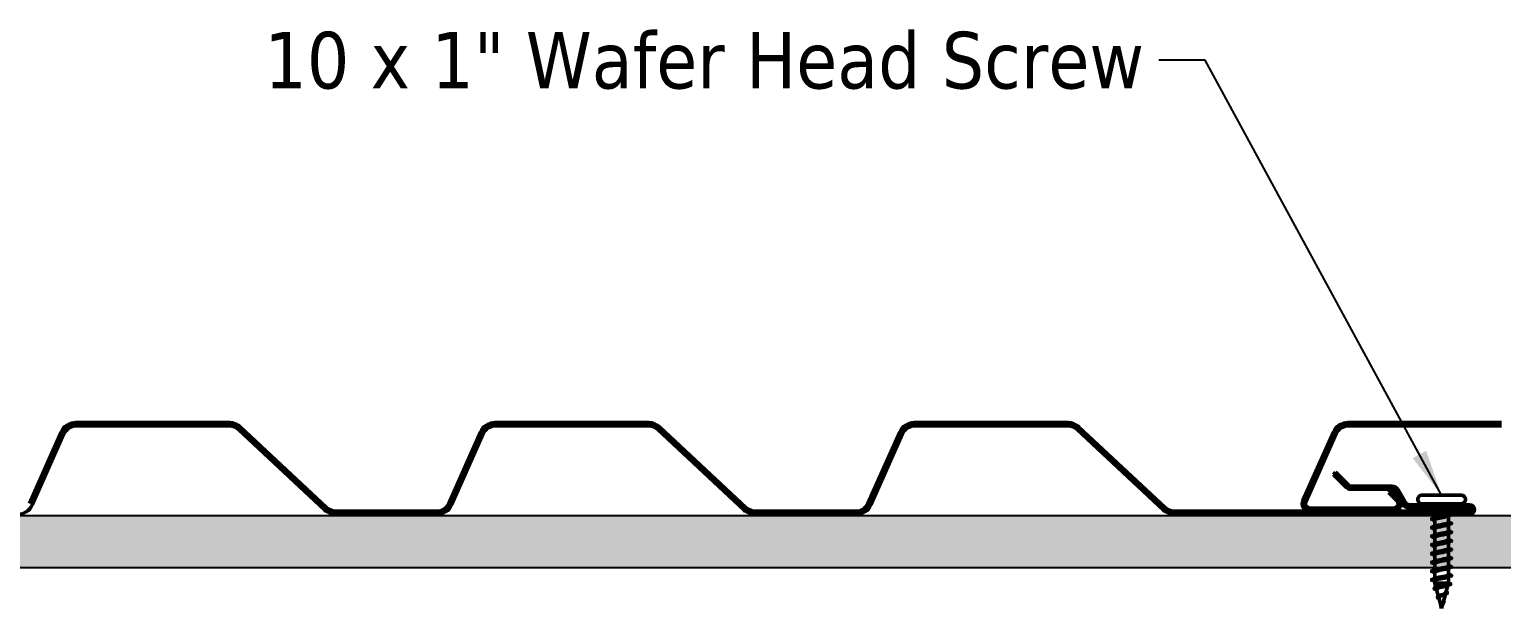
# Model space of a CAD drawing. Header units: inches. Extents: x 1.3 to 75.2, y 1.3 to 48.1.
# Drawn here: x 25.64 to 39.68, y 14.46 to 19.98 of the extents above; entities that cross this region are included whole.
import ezdxf

# ---------------------------------------------------------------- set-up
doc = ezdxf.new("R2010")
doc.units = ezdxf.units.IN
doc.header["$LTSCALE"] = 4.5
doc.header["$MEASUREMENT"] = 0
for name, color, linetype, lineweight in [('Hatch (ANSI)', 7, 'Continuous', 18), ('Sketch Geometry (ANSI)', 7, 'Continuous', 25), ('Symbol (ANSI)', 7, 'Continuous', 25), ('Visible (ANSI)', 7, 'Continuous', 50)]:
    doc.layers.add(name, color=color, linetype=linetype, lineweight=lineweight)
doc.styles.add('Note Text (ANSI)', font='tahoma.ttf')
doc.dimstyles.new('Default (ANSI)$7', dxfattribs={"dimscale": 4.5, "dimtxt": 0.12, "dimasz": 0.098425, "dimexe": 0.125, "dimexo": 0.0625, "dimgap": 0.031496, "dimtad": 0, "dimtih": 1, "dimtoh": 1, "dimrnd": 1e-08, "dimzin": 4, "dimdsep": 46, "dimtxsty": 'Note Text (ANSI)', "dimcen": 0.09, "dimdle": 0.393701, "dimclrd": 256, "dimclre": 256, "dimclrt": 256, "dimadec": 0, "dimazin": 1, "dimtfac": 1, "dimtofl": 0, "dimtmove": 0, "dimatfit": 3, "dimfxl": 0, "dimtolj": 1, "dimtzin": 4, "dimlwd": -1, "dimlwe": -1, "dimarcsym": 0})

msp = doc.modelspace()

# ---------------------------------------------------------------- hatches: boundary and pattern name
at = {"layer": 'Hatch (ANSI)', "true_color": 0x804000}
h = msp.add_hatch(dxfattribs=at)
h.set_pattern_fill('INSUL', color=36, scale=2, style=0, pattern_type=2)
h.paths.add_polyline_path([(71.69588, 15.3454), (71.69588, 14.8454), (5.50429, 14.8454), (5.50429, 15.3454)])

# ---------------------------------------------------------------- linework, layer by layer
at = {"layer": 'Sketch Geometry (ANSI)'}
for p, q in [((5.50429, 15.3454), (71.69588, 15.3454)), ((71.69588, 14.8454), (5.50429, 14.8454))]:
    msp.add_line(p, q, dxfattribs=at)
at = {"layer": 'Visible (ANSI)'}
for p, q in [((27.54278, 16.2304), (26.07949, 16.2304)), ((26.07949, 16.2004), (27.54278, 16.2004)), ((27.62803, 16.16682), (28.45351, 15.39704)), ((28.47397, 15.41898), (27.64849, 16.18876)), ((31.54278, 16.2304), (30.07949, 16.2304)), ((30.07949, 16.2004), (31.54278, 16.2004)), ((31.62803, 16.16682), (32.45351, 15.39704)), ((32.47397, 15.41898), (31.64849, 16.18876)), ((35.54278, 16.2304), (34.07949, 16.2304)), ((34.07949, 16.2004), (35.54278, 16.2004)), ((35.62803, 16.16682), (36.45351, 15.39704)), ((36.47397, 15.41898), (35.64849, 16.18876)), ((25.93789, 16.13844), (25.63563, 15.45955)), ((25.66304, 15.44735), (25.9653, 16.12624)), ((29.93789, 16.13844), (29.63563, 15.45955)), ((29.66304, 15.44735), (29.9653, 16.12624)), ((33.93789, 16.13844), (33.63563, 15.45955)), ((33.66304, 15.44735), (33.9653, 16.12624)), ((38.0967, 15.75761), (38.07549, 15.7364)), ((38.07549, 15.7364), (38.19991, 15.61197)), ((38.22112, 15.63318), (38.0967, 15.75761)), ((38.63163, 15.6244), (38.24234, 15.6244)), ((38.24234, 15.5944), (38.63163, 15.5944)), ((38.76211, 15.4684), (38.69225, 15.5894)), ((38.66627, 15.5744), (38.73613, 15.4534)), ((38.88049, 15.5004), (38.88049, 15.4944)), ((38.91749, 15.5374), (39.29849, 15.5374)), ((38.91749, 15.4574), (39.29849, 15.4574)), ((39.02221, 15.44692), (39.01799, 15.4574)), ((39.19334, 15.44589), (39.19799, 15.4574)), ((39.33549, 15.5004), (39.33549, 15.4944)), ((29.52144, 15.3854), (28.55922, 15.3854)), ((28.55922, 15.3554), (29.52144, 15.3554)), ((33.52144, 15.3854), (32.55922, 15.3854)), ((32.55922, 15.3554), (33.52144, 15.3554)), ((39.37549, 15.3854), (36.55922, 15.3854)), ((36.55922, 15.3554), (39.37549, 15.3554)), ((39.01469, 15.4474), (38.79849, 15.4474)), ((38.79849, 15.4174), (39.01469, 15.4174)), ((39.01974, 15.41697), (39.10089, 15.40312)), ((39.10594, 15.43269), (39.02479, 15.44654)), ((39.04006, 15.40266), (39.03536, 15.4143)), ((39.04299, 15.3897), (39.04299, 15.3854)), ((39.04299, 15.3554), (39.04299, 15.32453)), ((39.04832, 15.3954), (39.17299, 15.3954)), ((39.10799, 15.33143), (39.10799, 15.33336)), ((39.19718, 15.44654), (39.11603, 15.43269)), ((39.12108, 15.40312), (39.20223, 15.41697)), ((39.17299, 15.3954), (39.18017, 15.4132)), ((39.17299, 15.3954), (39.17299, 15.3854)), ((39.17299, 15.341), (39.17299, 15.27865)), ((39.37549, 15.4474), (39.20728, 15.4474)), ((39.20728, 15.4174), (39.37549, 15.4174)), ((39.04299, 15.30315), (39.04299, 15.24153)), ((39.04299, 15.22015), (39.04299, 15.15853)), ((39.17299, 15.25726), (39.17299, 15.19565)), ((39.17299, 15.17426), (39.17299, 15.11265)), ((39.04299, 15.13715), (39.04299, 15.07553)), ((39.04299, 15.05415), (39.04299, 14.99253)), ((39.17299, 15.09126), (39.17299, 15.02965)), ((39.04299, 14.97115), (39.04299, 14.90953)), ((39.04299, 14.88815), (39.04299, 14.82653)), ((39.17299, 15.00826), (39.17299, 14.94665)), ((39.17299, 14.92526), (39.17299, 14.86365)), ((39.04299, 14.80515), (39.04299, 14.74353)), ((39.17299, 14.84226), (39.17299, 14.78065)), ((39.17299, 14.75926), (39.17299, 14.7004)), ((39.04299, 14.72215), (39.04299, 14.7004)), ((39.04299, 14.7004), (39.17299, 14.7004)), ((39.05412, 14.65876), (39.04299, 14.7004)), ((39.07647, 14.57523), (39.05881, 14.64122)), ((39.14896, 14.61058), (39.16677, 14.67715)), ((39.17178, 14.6959), (39.17299, 14.7004)), ((39.09938, 14.48958), (39.0803, 14.56089)), ((39.10799, 14.4574), (39.10179, 14.48057)), ((39.10799, 14.4574), (39.12291, 14.51319)), ((39.12614, 14.52525), (39.14485, 14.59521))]:
    msp.add_line(p, q, dxfattribs=at)
at = {"layer": 'Visible (ANSI)', "color": 5, "true_color": 0x0000ff}
for p, q in [((39.67998, 16.2304), (38.21669, 16.2304)), ((38.21669, 16.2004), (39.67998, 16.2004)), ((38.07509, 16.13844), (37.78491, 15.48668)), ((37.81231, 15.47448), (38.1025, 16.12624)), ((38.60329, 15.56418), (38.62451, 15.5854)), ((38.60329, 15.56418), (38.68038, 15.48709)), ((38.7016, 15.50831), (38.62451, 15.5854)), ((38.65068, 15.4154), (37.85068, 15.4154)), ((37.85068, 15.3854), (38.65068, 15.3854))]:
    msp.add_line(p, q, dxfattribs=at)
at = {"layer": 'Visible (ANSI)'}
for centre, radius, start, end in [((26.07949, 16.0754), 0.155, 90, 156), ((26.07949, 16.0754), 0.125, 90, 156), ((27.54278, 16.0754), 0.155, 47, 90), ((27.54278, 16.0754), 0.125, 47, 90), ((30.07949, 16.0754), 0.155, 90, 156), ((30.07949, 16.0754), 0.125, 90, 156), ((31.54278, 16.0754), 0.155, 47, 90), ((31.54278, 16.0754), 0.125, 47, 90), ((34.07949, 16.0754), 0.155, 90, 156), ((34.07949, 16.0754), 0.125, 90, 156), ((35.54278, 16.0754), 0.155, 47, 90), ((35.54278, 16.0754), 0.125, 47, 90), ((38.24234, 15.6544), 0.06, 225, 270), ((38.24234, 15.6544), 0.03, 225, 270), ((38.63163, 15.5544), 0.07, 30, 90), ((38.63163, 15.5544), 0.04, 30, 90), ((29.52144, 15.5104), 0.125, 270, 336), ((33.52144, 15.5104), 0.125, 270, 336), ((38.79849, 15.4894), 0.072, 210, 270), ((38.79849, 15.4894), 0.042, 210, 270), ((38.91749, 15.5004), 0.037, 90, 180), ((38.91749, 15.4944), 0.037, 180, 270), ((39.29849, 15.5004), 0.037, 0, 90), ((39.29849, 15.4944), 0.037, 270, 0), ((25.52144, 15.5104), 0.155, 270, 336), ((28.55922, 15.5104), 0.155, 227, 270), ((28.55922, 15.5104), 0.125, 227, 270), ((29.52144, 15.5104), 0.155, 270, 336), ((32.55922, 15.5104), 0.155, 227, 270), ((32.55922, 15.5104), 0.125, 227, 270), ((33.52144, 15.5104), 0.155, 270, 336), ((36.55922, 15.5104), 0.155, 227, 270), ((36.55922, 15.5104), 0.125, 227, 270), ((39.01469, 15.3874), 0.06, 80.314834, 90), ((39.01469, 15.3874), 0.03, 80.314834, 90), ((39.11099, 15.46226), 0.06, 260.314834, 279.685166), ((39.11099, 15.46226), 0.03, 260.314834, 279.685166), ((39.20728, 15.3874), 0.06, 90, 99.685166), ((39.20728, 15.3874), 0.03, 90, 99.685166), ((39.37549, 15.4014), 0.046, 270, 90), ((39.37549, 15.4014), 0.016, 270, 90)]:
    msp.add_arc(centre, radius, start, end, dxfattribs=at)
at = {"layer": 'Visible (ANSI)', "color": 5, "true_color": 0x0000ff}
for centre, radius, start, end in [((38.21669, 16.0754), 0.155, 90, 156), ((38.21669, 16.0754), 0.125, 90, 156), ((37.85068, 15.4574), 0.072, 156, 270), ((37.85068, 15.4574), 0.042, 156, 270), ((38.65068, 15.4574), 0.072, 270, 45), ((38.65068, 15.4574), 0.042, 270, 45)]:
    msp.add_arc(centre, radius, start, end, dxfattribs=at)
at = {"layer": 'Visible (ANSI)'}
for points, knots in [([(39.0252, 15.30409), (39.02014, 15.30558), (39.01658, 15.30704), (39.01362, 15.30956), (39.01297, 15.31057), (39.01301, 15.31353), (39.01464, 15.31492), (39.01912, 15.31721), (39.02183, 15.31821), (39.0252, 15.3192)], [0, 0, 0, 0, 0.080682059, 0.080682059, 0.121378038, 0.121378038, 0.188114428, 0.188114428, 0.241849708, 0.241849708, 0.241849708, 0.241849708]), ([(39.03942, 15.38597), (39.03459, 15.38746), (39.03104, 15.38895), (39.02787, 15.39141), (39.02712, 15.3923), (39.02633, 15.39526), (39.02772, 15.39709), (39.03117, 15.39924), (39.0325, 15.39989), (39.03596, 15.40133), (39.03821, 15.40211), (39.04079, 15.40288)], [0, 0, 0, 0, 0.070742204, 0.070742204, 0.106019695, 0.106019695, 0.170990562, 0.170990562, 0.200558495, 0.200558495, 0.236137518, 0.236137518, 0.236137518, 0.236137518]), ([(39.04832, 15.3954), (39.04488, 15.39354), (39.04307, 15.39169), (39.04299, 15.38979), (39.04299, 15.38974), (39.04299, 15.3897)], [0, 0, 0, 0, 0.0674817288, 0.0674817288, 0.0691091619, 0.0691091619, 0.0691091619, 0.0691091619]), ([(39.10799, 15.3239), (39.08122, 15.31846), (39.05542, 15.31302), (39.04661, 15.30758), (39.04422, 15.3061), (39.04312, 15.30462), (39.04322, 15.30315)], [0, 0, 0, 0, 1.23527695, 1.23527695, 1.23527695, 1.57079633, 1.57079633, 1.57079633, 1.57079633]), ([(39.07907, 15.40684), (39.07196, 15.40502), (39.06563, 15.40318), (39.05501, 15.39936), (39.0509, 15.3974), (39.04832, 15.3954)], [0.153598966, 0.153598966, 0.153598966, 0.153598966, 0.217686862, 0.217686862, 0.283722343, 0.283722343, 0.283722343, 0.283722343]), ([(39.05115, 15.40607), (39.05396, 15.40696), (39.05731, 15.40783), (39.06213, 15.40893), (39.06316, 15.40915), (39.06421, 15.40938)], [0.1644502011, 0.1644502011, 0.1644502011, 0.1644502011, 0.2064799843, 0.2064799843, 0.2173829414, 0.2173829414, 0.2173829414, 0.2173829414]), ([(39.05723, 15.32897), (39.06694, 15.33214), (39.08081, 15.33531), (39.09613, 15.33847), (39.10004, 15.33928), (39.10401, 15.34009), (39.10799, 15.3409)], [-0.902644695, -0.902644695, -0.902644695, -0.902644695, -0.18336589, -0.18336589, -0.18336589, 0, 0, 0, 0]), ([(39.10799, 15.3409), (39.1166, 15.34255), (39.12514, 15.34418), (39.14104, 15.34749), (39.14825, 15.34912), (39.15996, 15.35232), (39.1645, 15.35385), (39.16768, 15.3554)], [0, 0, 0, 0, 0.066871417, 0.066871417, 0.133742833, 0.133742833, 0.196343138, 0.196343138, 0.196343138, 0.196343138]), ([(39.1579, 15.33612), (39.156, 15.33549), (39.15396, 15.33485), (39.14583, 15.33249), (39.13895, 15.33078), (39.12397, 15.32733), (39.11601, 15.32562), (39.10799, 15.3239)], [0.719189587, 0.719189587, 0.719189587, 0.719189587, 0.742299017, 0.742299017, 0.804871598, 0.804871598, 0.867444179, 0.867444179, 0.867444179, 0.867444179]), ([(39.19714, 15.3554), (39.19773, 15.35482), (39.19815, 15.35419), (39.19885, 15.35151), (39.19726, 15.34971), (39.19265, 15.34719), (39.18988, 15.34614), (39.1864, 15.34509)], [0.087818621, 0.087818621, 0.087818621, 0.087818621, 0.11358326, 0.11358326, 0.18511439, 0.18511439, 0.240025201, 0.240025201, 0.240025201, 0.240025201]), ([(39.0252, 15.22109), (39.02014, 15.22258), (39.01658, 15.22404), (39.01362, 15.22656), (39.01297, 15.22757), (39.01301, 15.23053), (39.01464, 15.23192), (39.01912, 15.23421), (39.02183, 15.23521), (39.0252, 15.2362)], [0, 0, 0, 0, 0.080682059, 0.080682059, 0.121378038, 0.121378038, 0.188114428, 0.188114428, 0.241849708, 0.241849708, 0.241849708, 0.241849708]), ([(39.15879, 15.25282), (39.14799, 15.24932), (39.13206, 15.24581), (39.11491, 15.24231), (39.0883, 15.23687), (39.0607, 15.23143), (39.04924, 15.22599), (39.04514, 15.22404), (39.04321, 15.22209), (39.04331, 15.22015)], [5.38054061, 5.38054061, 5.38054061, 5.38054061, 6.17638473, 6.17638473, 6.17638473, 7.41166167, 7.41166167, 7.41166167, 7.85398163, 7.85398163, 7.85398163, 7.85398163]), ([(39.15873, 15.16982), (39.14944, 15.16679), (39.13635, 15.16375), (39.12176, 15.16072), (39.09561, 15.15528), (39.06651, 15.14984), (39.05254, 15.1444), (39.04633, 15.14198), (39.04331, 15.13956), (39.04336, 15.13715)], [11.66372592, 11.66372592, 11.66372592, 11.66372592, 12.35276945, 12.35276945, 12.35276945, 13.5880464, 13.5880464, 13.5880464, 14.13716694, 14.13716694, 14.13716694, 14.13716694]), ([(39.05709, 15.16297), (39.06978, 15.16708), (39.08975, 15.17119), (39.10995, 15.1753), (39.1367, 15.18073), (39.16194, 15.18617), (39.16998, 15.19161), (39.17197, 15.19296), (39.17287, 15.1943), (39.17278, 15.19565)], [-13.46901531, -13.46901531, -13.46901531, -13.46901531, -12.53613534, -12.53613534, -12.53613534, -11.3008584, -11.3008584, -11.3008584, -10.99557429, -10.99557429, -10.99557429, -10.99557429]), ([(39.05716, 15.24597), (39.06838, 15.24961), (39.08517, 15.25325), (39.10301, 15.25688), (39.1297, 15.26232), (39.15682, 15.26776), (39.16754, 15.2732), (39.17112, 15.27502), (39.17278, 15.27683), (39.17269, 15.27865)], [-7.18583, -7.18583, -7.18583, -7.18583, -6.35975062, -6.35975062, -6.35975062, -5.12447367, -5.12447367, -5.12447367, -4.71238898, -4.71238898, -4.71238898, -4.71238898]), ([(39.19077, 15.2777), (39.19583, 15.27621), (39.19939, 15.27476), (39.20235, 15.27223), (39.203, 15.27123), (39.20296, 15.26827), (39.20133, 15.26688), (39.19685, 15.26458), (39.19414, 15.26358), (39.19077, 15.26259)], [0, 0, 0, 0, 0.080682059, 0.080682059, 0.121378038, 0.121378038, 0.188114428, 0.188114428, 0.241849708, 0.241849708, 0.241849708, 0.241849708]), ([(39.19077, 15.1947), (39.19583, 15.19321), (39.19939, 15.19176), (39.20235, 15.18923), (39.203, 15.18823), (39.20296, 15.18527), (39.20133, 15.18388), (39.19685, 15.18158), (39.19414, 15.18058), (39.19077, 15.17959)], [0, 0, 0, 0, 0.080682059, 0.080682059, 0.121378038, 0.121378038, 0.188114428, 0.188114428, 0.241849708, 0.241849708, 0.241849708, 0.241849708]), ([(39.0252, 15.13809), (39.02014, 15.13958), (39.01658, 15.14104), (39.01362, 15.14356), (39.01297, 15.14457), (39.01301, 15.14753), (39.01464, 15.14892), (39.01912, 15.15121), (39.02183, 15.15221), (39.0252, 15.1532)], [0, 0, 0, 0, 0.080682059, 0.080682059, 0.121378038, 0.121378038, 0.188114428, 0.188114428, 0.241849708, 0.241849708, 0.241849708, 0.241849708]), ([(39.0252, 15.05509), (39.02014, 15.05658), (39.01658, 15.05804), (39.01362, 15.06056), (39.01297, 15.06157), (39.01301, 15.06453), (39.01464, 15.06592), (39.01912, 15.06821), (39.02183, 15.06921), (39.0252, 15.0702)], [0, 0, 0, 0, 0.080682059, 0.080682059, 0.121378038, 0.121378038, 0.188114428, 0.188114428, 0.241849708, 0.241849708, 0.241849708, 0.241849708]), ([(39.1587, 15.08682), (39.15092, 15.08426), (39.14043, 15.08169), (39.12846, 15.07913), (39.10305, 15.07369), (39.0728, 15.06825), (39.05647, 15.06281), (39.04781, 15.05992), (39.0434, 15.05703), (39.04337, 15.05415)], [17.94691123, 17.94691123, 17.94691123, 17.94691123, 18.52915418, 18.52915418, 18.52915418, 19.76443112, 19.76443112, 19.76443112, 20.42035225, 20.42035225, 20.42035225, 20.42035225]), ([(39.05698, 14.99697), (39.07246, 15.00202), (39.09957, 15.00707), (39.12368, 15.01212), (39.14965, 15.01756), (39.17026, 15.023), (39.17271, 15.02843), (39.17289, 15.02884), (39.17298, 15.02924), (39.17296, 15.02965)], [-26.03538592, -26.03538592, -26.03538592, -26.03538592, -24.88890479, -24.88890479, -24.88890479, -23.65362785, -23.65362785, -23.65362785, -23.5619449, -23.5619449, -23.5619449, -23.5619449]), ([(39.05702, 15.07997), (39.07114, 15.08455), (39.09455, 15.08913), (39.11686, 15.09371), (39.14338, 15.09915), (39.16643, 15.10458), (39.17171, 15.11002), (39.17256, 15.1109), (39.17294, 15.11177), (39.17288, 15.11265)], [-19.75220062, -19.75220062, -19.75220062, -19.75220062, -18.71252007, -18.71252007, -18.71252007, -17.47724312, -17.47724312, -17.47724312, -17.27875959, -17.27875959, -17.27875959, -17.27875959]), ([(39.19077, 15.1117), (39.19583, 15.11021), (39.19939, 15.10876), (39.20235, 15.10623), (39.203, 15.10523), (39.20296, 15.10227), (39.20133, 15.10088), (39.19685, 15.09858), (39.19414, 15.09758), (39.19077, 15.09659)], [0, 0, 0, 0, 0.080682059, 0.080682059, 0.121378038, 0.121378038, 0.188114428, 0.188114428, 0.241849708, 0.241849708, 0.241849708, 0.241849708]), ([(39.19077, 15.0287), (39.19583, 15.02721), (39.19939, 15.02576), (39.20235, 15.02323), (39.203, 15.02223), (39.20296, 15.01927), (39.20133, 15.01788), (39.19685, 15.01558), (39.19414, 15.01458), (39.19077, 15.01359)], [0, 0, 0, 0, 0.080682059, 0.080682059, 0.121378038, 0.121378038, 0.188114428, 0.188114428, 0.241849708, 0.241849708, 0.241849708, 0.241849708]), ([(39.0252, 14.97209), (39.02014, 14.97358), (39.01658, 14.97504), (39.01362, 14.97756), (39.01297, 14.97857), (39.01301, 14.98153), (39.01464, 14.98292), (39.01912, 14.98521), (39.02183, 14.98621), (39.0252, 14.9872)], [0, 0, 0, 0, 0.080682059, 0.080682059, 0.121378038, 0.121378038, 0.188114428, 0.188114428, 0.241849708, 0.241849708, 0.241849708, 0.241849708]), ([(39.0252, 14.88909), (39.02014, 14.89058), (39.01658, 14.89204), (39.01362, 14.89456), (39.01297, 14.89557), (39.01301, 14.89853), (39.01464, 14.89992), (39.01912, 14.90221), (39.02183, 14.90321), (39.0252, 14.9042)], [0, 0, 0, 0, 0.080682059, 0.080682059, 0.121378038, 0.121378038, 0.188114428, 0.188114428, 0.241849708, 0.241849708, 0.241849708, 0.241849708]), ([(39.15877, 14.92082), (39.15391, 14.9192), (39.14794, 14.91757), (39.14107, 14.91595), (39.11803, 14.91051), (39.0865, 14.90507), (39.06605, 14.89963), (39.05165, 14.8958), (39.04348, 14.89197), (39.04325, 14.88815)], [30.51328184, 30.51328184, 30.51328184, 30.51328184, 30.88192363, 30.88192363, 30.88192363, 32.11720057, 32.11720057, 32.11720057, 32.98672286, 32.98672286, 32.98672286, 32.98672286]), ([(39.15872, 15.00382), (39.15241, 15.00173), (39.14429, 14.99963), (39.13492, 14.99754), (39.11056, 14.9921), (39.07948, 14.98666), (39.06099, 14.98122), (39.04958, 14.97786), (39.04346, 14.9745), (39.04333, 14.97115)], [24.23009653, 24.23009653, 24.23009653, 24.23009653, 24.7055389, 24.7055389, 24.7055389, 25.94081585, 25.94081585, 25.94081585, 26.70353756, 26.70353756, 26.70353756, 26.70353756]), ([(39.05696, 14.91397), (39.0572, 14.91405), (39.05745, 14.91413), (39.0577, 14.91421), (39.07465, 14.91965), (39.10518, 14.92509), (39.13031, 14.93053), (39.15514, 14.9359), (39.17294, 14.94127), (39.17298, 14.94665)], [-32.31857123, -32.31857123, -32.31857123, -32.31857123, -32.30056646, -32.30056646, -32.30056646, -31.06528952, -31.06528952, -31.06528952, -29.84513021, -29.84513021, -29.84513021, -29.84513021]), ([(39.19077, 14.9457), (39.19583, 14.94421), (39.19939, 14.94276), (39.20235, 14.94023), (39.203, 14.93923), (39.20296, 14.93627), (39.20133, 14.93488), (39.19685, 14.93258), (39.19414, 14.93158), (39.19077, 14.93059)], [0, 0, 0, 0, 0.080682059, 0.080682059, 0.121378038, 0.121378038, 0.188114428, 0.188114428, 0.241849708, 0.241849708, 0.241849708, 0.241849708]), ([(39.0252, 14.80609), (39.02014, 14.80758), (39.01658, 14.80904), (39.01362, 14.81156), (39.01297, 14.81257), (39.01301, 14.81553), (39.01464, 14.81692), (39.01912, 14.81921), (39.02183, 14.82021), (39.0252, 14.8212)], [0, 0, 0, 0, 0.080682059, 0.080682059, 0.121378038, 0.121378038, 0.188114428, 0.188114428, 0.241849708, 0.241849708, 0.241849708, 0.241849708]), ([(39.15894, 14.75482), (39.1569, 14.75414), (39.15464, 14.75345), (39.15218, 14.75277), (39.13255, 14.74733), (39.10117, 14.74189), (39.07753, 14.73645), (39.0568, 14.73168), (39.04332, 14.72692), (39.04305, 14.72215)], [43.07965246, 43.07965246, 43.07965246, 43.07965246, 43.23469308, 43.23469308, 43.23469308, 44.46997002, 44.46997002, 44.46997002, 45.55309348, 45.55309348, 45.55309348, 45.55309348]), ([(39.15885, 14.83782), (39.15541, 14.83667), (39.15139, 14.83551), (39.14684, 14.83436), (39.12539, 14.82892), (39.09375, 14.82348), (39.07158, 14.81804), (39.05406, 14.81374), (39.04344, 14.80945), (39.04315, 14.80515)], [36.79646715, 36.79646715, 36.79646715, 36.79646715, 37.05830835, 37.05830835, 37.05830835, 38.2935853, 38.2935853, 38.2935853, 39.26990817, 39.26990817, 39.26990817, 39.26990817]), ([(39.05701, 14.83097), (39.05866, 14.83152), (39.06045, 14.83207), (39.06237, 14.83262), (39.08144, 14.83806), (39.11268, 14.8435), (39.13669, 14.84894), (39.15834, 14.85384), (39.1727, 14.85874), (39.17294, 14.86365)], [-38.60175654, -38.60175654, -38.60175654, -38.60175654, -38.47695119, -38.47695119, -38.47695119, -37.24167424, -37.24167424, -37.24167424, -36.12831552, -36.12831552, -36.12831552, -36.12831552]), ([(39.0571, 14.74797), (39.06014, 14.74899), (39.06364, 14.75001), (39.06757, 14.75103), (39.08853, 14.75647), (39.12013, 14.76191), (39.14275, 14.76735), (39.16117, 14.77178), (39.17255, 14.77621), (39.17285, 14.78065)], [-44.88494185, -44.88494185, -44.88494185, -44.88494185, -44.65333591, -44.65333591, -44.65333591, -43.41805897, -43.41805897, -43.41805897, -42.41150082, -42.41150082, -42.41150082, -42.41150082]), ([(39.19077, 14.8627), (39.19583, 14.86121), (39.19939, 14.85976), (39.20235, 14.85723), (39.203, 14.85623), (39.20296, 14.85327), (39.20133, 14.85188), (39.19685, 14.84958), (39.19414, 14.84858), (39.19077, 14.84759)], [0, 0, 0, 0, 0.080682059, 0.080682059, 0.121378038, 0.121378038, 0.188114428, 0.188114428, 0.241849708, 0.241849708, 0.241849708, 0.241849708]), ([(39.19077, 14.7797), (39.19583, 14.77821), (39.19939, 14.77676), (39.20235, 14.77423), (39.203, 14.77323), (39.20296, 14.77027), (39.20133, 14.76888), (39.19685, 14.76658), (39.19414, 14.76558), (39.19077, 14.76459)], [0, 0, 0, 0, 0.080682059, 0.080682059, 0.121378038, 0.121378038, 0.188114428, 0.188114428, 0.241849708, 0.241849708, 0.241849708, 0.241849708]), ([(39.0252, 14.72309), (39.02014, 14.72458), (39.01658, 14.72604), (39.01362, 14.72856), (39.01297, 14.72957), (39.01301, 14.73253), (39.01464, 14.73392), (39.01912, 14.73621), (39.02183, 14.73721), (39.0252, 14.7382)], [0, 0, 0, 0, 0.080682059, 0.080682059, 0.121378038, 0.121378038, 0.188114428, 0.188114428, 0.241849708, 0.241849708, 0.241849708, 0.241849708]), ([(39.05251, 14.63873), (39.04778, 14.6402), (39.04398, 14.64168), (39.03866, 14.64467), (39.03695, 14.64624), (39.0365, 14.65006), (39.03787, 14.65176), (39.04225, 14.6546), (39.04544, 14.65593), (39.04948, 14.65724)], [0, 0, 0, 0, 0.058159342, 0.058159342, 0.11692964, 0.11692964, 0.174083801, 0.174083801, 0.23024531, 0.23024531, 0.23024531, 0.23024531]), ([(39.15291, 14.67274), (39.15014, 14.67183), (39.14706, 14.67091), (39.13758, 14.6683), (39.13068, 14.66662), (39.11624, 14.66322), (39.10886, 14.66153), (39.09464, 14.65813), (39.08794, 14.65644), (39.07614, 14.65303), (39.07113, 14.65134), (39.06347, 14.64793), (39.06085, 14.64624), (39.05878, 14.64342), (39.05852, 14.64233), (39.05881, 14.64122)], [0.34613326, 0.34613326, 0.34613326, 0.34613326, 0.378522456, 0.378522456, 0.437194091, 0.437194091, 0.494607061, 0.494607061, 0.550762718, 0.550762718, 0.605662559, 0.605662559, 0.659308244, 0.659308244, 0.693147581, 0.693147581, 0.693147581, 0.693147581]), ([(39.06929, 14.66404), (39.07418, 14.66584), (39.08012, 14.6676), (39.09367, 14.67119), (39.10119, 14.67299), (39.1167, 14.67661), (39.12454, 14.6784), (39.13946, 14.68201), (39.14636, 14.6838), (39.15825, 14.68741), (39.16306, 14.6892), (39.1694, 14.69257), (39.17119, 14.69413), (39.17174, 14.69576), (39.17176, 14.69583), (39.17178, 14.6959)], [0.919317577, 0.919317577, 0.919317577, 0.919317577, 0.976039457, 0.976039457, 1.035109216, 1.035109216, 1.095485962, 1.095485962, 1.15717118, 1.15717118, 1.220166213, 1.220166213, 1.276152114, 1.276152114, 1.27871071, 1.27871071, 1.27871071, 1.27871071]), ([(39.09102, 14.58199), (39.09432, 14.58366), (39.09806, 14.58529), (39.10678, 14.58882), (39.11174, 14.59068), (39.12166, 14.59443), (39.1265, 14.59627), (39.13532, 14.6), (39.13917, 14.60184), (39.14525, 14.60556), (39.14736, 14.60739), (39.14865, 14.60968), (39.14884, 14.61013), (39.14896, 14.61058)], [0.211327939, 0.211327939, 0.211327939, 0.211327939, 0.245077533, 0.245077533, 0.28490644, 0.28490644, 0.325980159, 0.325980159, 0.368307455, 0.368307455, 0.411895927, 0.411895927, 0.422765267, 0.422765267, 0.422765267, 0.422765267]), ([(39.15068, 14.61699), (39.15451, 14.61558), (39.15761, 14.61413), (39.16206, 14.61102), (39.16346, 14.60919), (39.16332, 14.60543), (39.16214, 14.60382), (39.15832, 14.60087), (39.15559, 14.59942), (39.15016, 14.59713), (39.14789, 14.59627), (39.14542, 14.59541)], [0.003133278, 0.003133278, 0.003133278, 0.003133278, 0.051358429, 0.051358429, 0.102235483, 0.102235483, 0.147124215, 0.147124215, 0.191290171, 0.191290171, 0.217251355, 0.217251355, 0.217251355, 0.217251355]), ([(39.18333, 14.69756), (39.18821, 14.69608), (39.19167, 14.6946), (39.19454, 14.69203), (39.19517, 14.69102), (39.19517, 14.68811), (39.19367, 14.68668), (39.18901, 14.68406), (39.18562, 14.68279), (39.18128, 14.68151)], [0, 0, 0, 0, 0.076517848, 0.076517848, 0.114708734, 0.114708734, 0.176613314, 0.176613314, 0.238582221, 0.238582221, 0.238582221, 0.238582221]), ([(39.08215, 14.55399), (39.08095, 14.55457), (39.07981, 14.55515), (39.07603, 14.55719), (39.07376, 14.55865), (39.07026, 14.56165), (39.06905, 14.56324), (39.06816, 14.56658), (39.06857, 14.56836), (39.07068, 14.57134), (39.07225, 14.57267), (39.07631, 14.57524), (39.07885, 14.5765), (39.08176, 14.57773)], [0.019275064, 0.019275064, 0.019275064, 0.019275064, 0.031750023, 0.031750023, 0.063752912, 0.063752912, 0.097885312, 0.097885312, 0.132423292, 0.132423292, 0.163891485, 0.163891485, 0.195824753, 0.195824753, 0.195824753, 0.195824753]), ([(39.12939, 14.58931), (39.12815, 14.58879), (39.12687, 14.58826), (39.12124, 14.586), (39.11659, 14.58426), (39.10734, 14.58074), (39.10283, 14.579), (39.09464, 14.57547), (39.09101, 14.57372), (39.08517, 14.57017), (39.08298, 14.56841), (39.08033, 14.56484), (39.07984, 14.56307), (39.08024, 14.56113), (39.08027, 14.56101), (39.0803, 14.56089)], [1.155330296, 1.155330296, 1.155330296, 1.155330296, 1.167355831, 1.167355831, 1.206181503, 1.206181503, 1.243805608, 1.243805608, 1.280237104, 1.280237104, 1.3154864, 1.3154864, 1.349565667, 1.349565667, 1.351729653, 1.351729653, 1.351729653, 1.351729653]), ([(39.09946, 14.48563), (39.09916, 14.48758), (39.09923, 14.48951), (39.10016, 14.4932), (39.101, 14.49499), (39.1029, 14.49793), (39.10384, 14.49912), (39.10488, 14.50028)], [0, 0, 0, 0, 0.0184305653, 0.0184305653, 0.0360711509, 0.0360711509, 0.0487351399, 0.0487351399, 0.0487351399, 0.0487351399]), ([(39.1029, 14.47641), (39.10241, 14.47737), (39.10195, 14.47832), (39.10069, 14.48108), (39.10003, 14.48289), (39.09958, 14.48497), (39.09951, 14.4853), (39.09946, 14.48563)], [0.0084384911, 0.0084384911, 0.0084384911, 0.0084384911, 0.016775095, 0.016775095, 0.0331690041, 0.0331690041, 0.0363209396, 0.0363209396, 0.0363209396, 0.0363209396]), ([(39.11123, 14.50402), (39.10973, 14.50253), (39.10827, 14.50102), (39.10509, 14.49728), (39.10357, 14.4951), (39.10192, 14.49144), (39.10149, 14.49008), (39.10101, 14.48734), (39.10096, 14.48598), (39.10107, 14.48458)], [0.1616739612, 0.1616739612, 0.1616739612, 0.1616739612, 0.1780585102, 0.1780585102, 0.2007077282, 0.2007077282, 0.2138949314, 0.2138949314, 0.2266020353, 0.2266020353, 0.2266020353, 0.2266020353]), ([(39.10107, 14.48458), (39.10115, 14.48358), (39.10131, 14.48256), (39.10162, 14.48121), (39.1017, 14.48089), (39.10179, 14.48057)], [0, 0, 0, 0, 0.0090464189, 0.0090464189, 0.0118762949, 0.0118762949, 0.0118762949, 0.0118762949]), ([(39.10561, 14.50114), (39.10594, 14.50156), (39.10628, 14.50198), (39.10873, 14.50485), (39.11111, 14.50716), (39.11596, 14.5118), (39.11833, 14.51402), (39.12245, 14.51846), (39.1241, 14.52061), (39.12559, 14.52358), (39.12591, 14.52442), (39.12614, 14.52525)], [0.0462767599, 0.0462767599, 0.0462767599, 0.0462767599, 0.0506159745, 0.0506159745, 0.0759961063, 0.0759961063, 0.1018445164, 0.1018445164, 0.1283557328, 0.1283557328, 0.139020762, 0.139020762, 0.139020762, 0.139020762]), ([(39.12825, 14.53316), (39.12976, 14.53165), (39.13086, 14.53004), (39.13198, 14.52666), (39.13196, 14.52485), (39.13079, 14.5215), (39.12976, 14.51989), (39.1269, 14.51661), (39.125, 14.51488), (39.12079, 14.51146), (39.11845, 14.50973), (39.11521, 14.50728), (39.11431, 14.5066), (39.11342, 14.50591)], [0.031859298, 0.031859298, 0.031859298, 0.031859298, 0.056612094, 0.056612094, 0.082355033, 0.082355033, 0.105556044, 0.105556044, 0.129550699, 0.129550699, 0.152243908, 0.152243908, 0.160831111, 0.160831111, 0.160831111, 0.160831111])]:
    msp.add_open_spline(points, degree=3, knots=knots, dxfattribs=at)
for points in [[(39.0252, 15.3192), (39.03589, 15.32233), (39.04655, 15.32556), (39.05696, 15.32897)], [(39.04127, 15.3854), (39.04066, 15.38559), (39.04004, 15.38578), (39.03942, 15.38597)], [(39.04079, 15.40288), (39.04426, 15.40393), (39.04772, 15.40499), (39.05115, 15.40607)], [(39.1864, 15.34509), (39.17679, 15.34221), (39.16722, 15.33925), (39.1579, 15.33612)], [(39.04299, 15.29876), (39.03709, 15.30058), (39.03115, 15.30235), (39.0252, 15.30409)], [(39.0252, 15.2362), (39.03589, 15.23933), (39.04655, 15.24256), (39.05696, 15.24597)], [(39.04299, 15.21576), (39.03709, 15.21758), (39.03115, 15.21935), (39.0252, 15.22109)], [(39.19077, 15.26259), (39.18008, 15.25946), (39.16942, 15.25623), (39.15901, 15.25282)], [(39.19077, 15.17959), (39.18008, 15.17646), (39.16942, 15.17323), (39.15901, 15.16982)], [(39.17299, 15.28303), (39.17888, 15.28122), (39.18482, 15.27944), (39.19077, 15.2777)], [(39.17299, 15.20003), (39.17888, 15.19822), (39.18482, 15.19644), (39.19077, 15.1947)], [(39.0252, 15.1532), (39.03589, 15.15633), (39.04655, 15.15956), (39.05696, 15.16297)], [(39.04299, 15.13276), (39.03709, 15.13458), (39.03115, 15.13635), (39.0252, 15.13809)], [(39.0252, 15.0702), (39.03589, 15.07333), (39.04655, 15.07656), (39.05696, 15.07997)], [(39.04299, 15.04976), (39.03709, 15.05158), (39.03115, 15.05335), (39.0252, 15.05509)], [(39.19077, 15.09659), (39.18008, 15.09346), (39.16942, 15.09023), (39.15901, 15.08682)], [(39.17299, 15.11703), (39.17888, 15.11522), (39.18482, 15.11344), (39.19077, 15.1117)], [(39.17299, 15.03403), (39.17888, 15.03222), (39.18482, 15.03044), (39.19077, 15.0287)], [(39.0252, 14.9872), (39.03589, 14.99033), (39.04655, 14.99356), (39.05696, 14.99697)], [(39.04299, 14.96676), (39.03709, 14.96858), (39.03115, 14.97035), (39.0252, 14.97209)], [(39.0252, 14.9042), (39.03589, 14.90733), (39.04655, 14.91056), (39.05696, 14.91397)], [(39.04299, 14.88376), (39.03709, 14.88558), (39.03115, 14.88735), (39.0252, 14.88909)], [(39.19077, 15.01359), (39.18008, 15.01046), (39.16942, 15.00723), (39.15901, 15.00382)], [(39.19077, 14.93059), (39.18008, 14.92746), (39.16942, 14.92423), (39.15901, 14.92082)], [(39.17299, 14.95103), (39.17888, 14.94922), (39.18482, 14.94744), (39.19077, 14.9457)], [(39.0252, 14.8212), (39.03589, 14.82433), (39.04655, 14.82756), (39.05696, 14.83097)], [(39.04299, 14.80076), (39.03709, 14.80258), (39.03115, 14.80435), (39.0252, 14.80609)], [(39.0252, 14.7382), (39.03589, 14.74133), (39.04655, 14.74456), (39.05696, 14.74797)], [(39.19077, 14.84759), (39.18008, 14.84446), (39.16942, 14.84123), (39.15901, 14.83782)], [(39.19077, 14.76459), (39.18008, 14.76146), (39.16942, 14.75823), (39.15901, 14.75482)], [(39.17299, 14.86803), (39.17888, 14.86622), (39.18482, 14.86444), (39.19077, 14.8627)], [(39.17299, 14.78503), (39.17888, 14.78322), (39.18482, 14.78144), (39.19077, 14.7797)], [(39.04299, 14.71776), (39.03709, 14.71958), (39.03115, 14.72135), (39.0252, 14.72309)], [(39.04948, 14.65724), (39.0562, 14.65942), (39.06286, 14.66168), (39.06929, 14.66404)], [(39.06013, 14.6363), (39.0576, 14.63712), (39.05506, 14.63793), (39.05251, 14.63873)], [(39.18128, 14.68151), (39.17173, 14.6787), (39.1622, 14.67581), (39.15291, 14.67274)], [(39.17299, 14.70077), (39.17642, 14.69968), (39.17987, 14.69862), (39.18333, 14.69756)], [(39.08176, 14.57773), (39.08499, 14.5791), (39.08812, 14.58052), (39.09102, 14.58199)], [(39.10488, 14.50028), (39.10514, 14.50056), (39.10538, 14.50085), (39.10561, 14.50114)], [(39.11342, 14.50591), (39.11261, 14.50529), (39.11188, 14.50466), (39.11123, 14.50402)], [(39.14542, 14.59541), (39.13989, 14.59348), (39.13445, 14.59146), (39.12939, 14.58931)]]:
    msp.add_open_spline(points, degree=3, dxfattribs=at)

# ---------------------------------------------------------------- texts
at = {"layer": 'Symbol (ANSI)', "insert": (36.269, 19.95751), "char_height": 0.54, "width": 8.8854945, "attachment_point": 3, "style": 'Note Text (ANSI)'}
msp.add_mtext('{10 x 1" Wafer Head Screw }', dxfattribs=at)

# ---------------------------------------------------------------- leaders
at = {"layer": 'Symbol (ANSI)', "annotation_type": 0, "has_hookline": 1, "hookline_direction": 1, "text_width": 8.56384}
msp.add_leader([(39.10799, 15.5374), (36.85365, 19.68751), (36.41073, 19.68751)], dimstyle='Default (ANSI)$7', override={"dimtad": 0}, dxfattribs=at)

doc.saveas('drawing.dxf')
